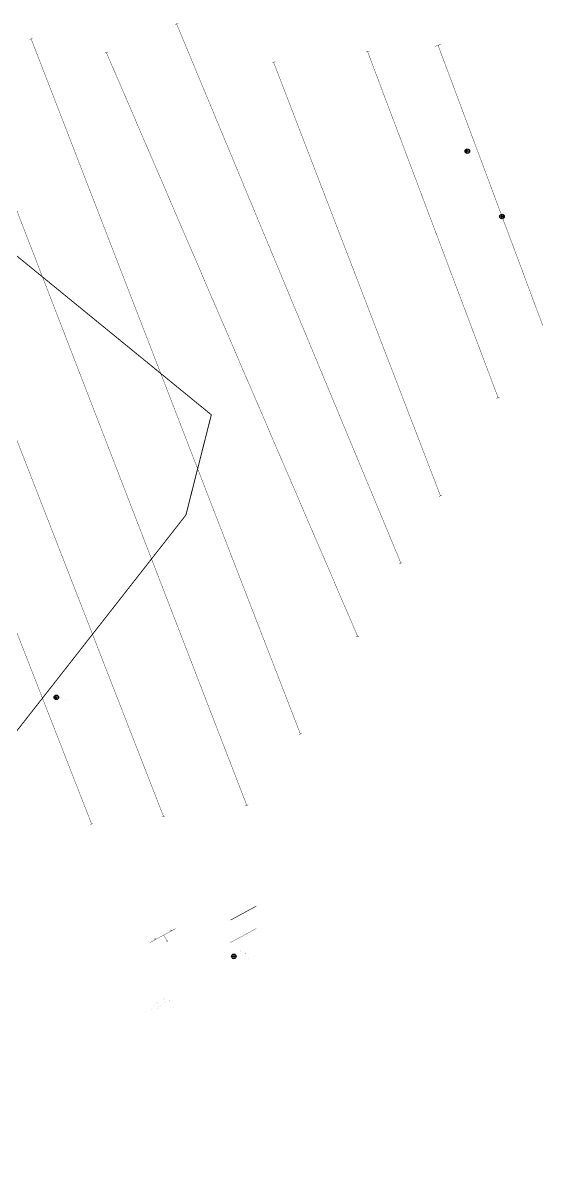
# Model space of a CAD drawing. Extents: x 534263 to 538773, y 4878169 to 4881982.
# Drawn here: x 537055 to 538773, y 4878170 to 4881980 of the extents above; entities that cross this region are included whole.
import ezdxf

# ---------------------------------------------------------------- set-up
doc = ezdxf.new("R2010")
doc.units = 0
doc.layers.get('0').update_dxf_attribs({"color": 6, "linetype": 'CONTINUOUS'})

# ---------------------------------------------------------------- blocks, each defined once
blk = doc.blocks.new('SUB_BLK_181')
at = {"color": 0}
blk.add_circle((0, 0), 0.494, dxfattribs=at)
at = {"color": 1}
blk.add_circle((0, 0), 0.2, dxfattribs=at)

msp = doc.modelspace()

# ---------------------------------------------------------------- linework, layer by layer
at = {"layer": 'TIC', "color": 4, "const_width": 0.1}
for points in [[(537479.557458, 4878721.352973), (537485.110852, 4878735.726464), (537495.727635, 4878744.383225), (537506.671088, 4878750.099955), (537517.941211, 4878755.980019), (537530.354681, 4878762.513424), (537531.171356, 4878764.146775)], [(537496.684149, 4878720.400896), (537499.821295, 4878727.399144), (537503.923716, 4878733.190797), (537507.845149, 4878736.086624), (537513.757462, 4878739.404759), (537522.98791, 4878744.713775), (537540.664519, 4878754.306201), (537558.280799, 4878763.114341)]]:
    msp.add_lwpolyline(points, dxfattribs=at)
at = {"layer": 'TREE_LAYER', "color": 10}
for points, const_width in [([(537794.320048, 4879397.672114), (536795.196825, 4881979.502559)], 1.2), ([(537794.330048, 4879397.687114), (536795.206825, 4881979.517559)], 1.2), ([(537557.863488, 4881976.089095), (537567.891174, 4881979.612336)], 1.2), ([(537562.58545, 4881977.313257), (538303.63651, 4880197.365221)], 1.2), ([(537076.879097, 4881926.130422), (537086.906783, 4881929.653663)], 1.2), ([(537081.955123, 4881927.638755), (537971.455158, 4879633.227307)], 1.2), ([(537519.264272, 4879360.69329), (536528.35918, 4881900.918895)], 1.2), ([(537325.610596, 4881881.248213), (537335.638282, 4881884.771454)], 1.2), ([(538160.973516, 4879955.083097), (537330.59314, 4881882.654904)], 1.2), ([(538189.251125, 4881884.42404), (538199.27881, 4881887.947281)], 1.2), ([(538625.036008, 4880743.192496), (538193.687148, 4881885.93369)], 1.2), ([(538416.799538, 4881903.428155), (538435.998922, 4881910.271954)], 1.2), ([(538426.606089, 4881906.923791), (538772.54857, 4880981.400028)], 1.2), ([(537878.342696, 4881848.918607), (537888.370381, 4881852.441848)], 1.2), ([(537883.140283, 4881850.495231), (538434.44255, 4880419.510883)], 1.2), ([(537281.602, 4879335.914), (536322.856, 4881787.554)], 1.2), ([(538531.373519, 4881557.546858), (538567.20097, 4881557.546858)], 0.01), ([(538535.891166, 4881555.47627), (538534.385284, 4881555.664505), (538533.004891, 4881555.225289), (538532.25195, 4881554.472348), (538531.87548, 4881553.468427), (538531.687244, 4881552.40176), (538531.87548, 4881550.519407), (538532.502931, 4881549.20176), (538533.506852, 4881548.511564), (538535.138225, 4881548.574309), (538536.330382, 4881549.013525), (538536.518617, 4881548.888034), (538535.012735, 4881546.00176), (538533.444107, 4881545.060583), (538531.436264, 4881544.370387), (538531.436264, 4881544.056662), (538533.193127, 4881544.244897), (538534.008813, 4881544.495878), (538535.138225, 4881544.872348), (538536.267636, 4881545.939015), (538536.393127, 4881546.064505), (538537.522538, 4881547.821368), (538538.024499, 4881549.45274), (538538.024499, 4881552.40176), (538537.397048, 4881553.844897), (538536.581362, 4881554.911564), (538535.891166, 4881555.47627), (538535.891166, 4881555.47627)], 0.01), ([(538534.322538, 4881554.848819), (538534.699009, 4881554.974309), (538535.389205, 4881554.911564), (538536.393127, 4881553.844897), (538536.895087, 4881551.899799), (538536.455872, 4881550.017446), (538535.765676, 4881549.389995), (538534.385284, 4881549.20176), (538533.381362, 4881550.080191), (538532.879401, 4881551.460583), (538533.004891, 4881553.531172), (538533.506852, 4881554.346858), (538533.569597, 4881554.409603), (538533.757833, 4881554.660583), (538534.322538, 4881554.848819), (538534.322538, 4881554.848819)], 0.01), ([(538537.459793, 4881575.037054), (538536.581362, 4881575.037054), (538534.322538, 4881573.782152), (538534.448029, 4881573.782152), (538536.079401, 4881574.221368), (538536.079401, 4881573.091956), (538536.079401, 4881565.374309), (538536.016656, 4881564.935093), (538534.949989, 4881564.495878), (538538.589205, 4881564.495878), (538537.648029, 4881564.872348), (538537.459793, 4881564.935093), (538537.459793, 4881565.311564), (538537.459793, 4881575.037054), (538537.459793, 4881575.037054)], 0.01), ([(538544.989205, 4881555.037054), (538544.361754, 4881555.037054), (538539.467636, 4881548.386074), (538539.467636, 4881547.382152), (538543.734303, 4881547.382152), (538543.859793, 4881544.621368), (538544.989205, 4881544.621368), (538544.92646, 4881547.444897), (538546.495087, 4881547.382152), (538546.495087, 4881548.386074), (538544.92646, 4881548.448819), (538544.989205, 4881555.037054), (538544.989205, 4881555.037054)], 0.01), ([(538543.483323, 4881553.029211), (538543.859793, 4881553.593917), (538543.671558, 4881548.448819), (538540.471558, 4881548.386074), (538540.346068, 4881548.511564), (538540.471558, 4881549.013525), (538543.483323, 4881553.029211), (538543.483323, 4881553.029211)], 0.01), ([(538546.557833, 4881575.037054), (538545.930382, 4881575.037054), (538541.036264, 4881568.386074), (538541.036264, 4881567.382152), (538545.302931, 4881567.382152), (538545.428421, 4881564.621368), (538546.557833, 4881564.621368), (538546.495087, 4881567.444897), (538548.063715, 4881567.382152), (538548.063715, 4881568.386074), (538546.495087, 4881568.448819), (538546.557833, 4881575.037054), (538546.557833, 4881575.037054)], 0.01), ([(538545.05195, 4881573.029211), (538545.428421, 4881573.593917), (538545.240186, 4881568.448819), (538542.040186, 4881568.386074), (538541.914695, 4881568.511564), (538542.040186, 4881569.013525), (538545.05195, 4881573.029211), (538545.05195, 4881573.029211)], 0.01), ([(538549.820578, 4881545.87627), (538549.318617, 4881546.064505), (538548.816656, 4881545.87627), (538548.440186, 4881545.499799), (538548.440186, 4881544.684113), (538548.942146, 4881544.370387), (538549.820578, 4881544.558623), (538549.946068, 4881544.997838), (538549.946068, 4881545.060583), (538549.946068, 4881545.562544), (538549.820578, 4881545.87627), (538549.820578, 4881545.87627)], 0.01), ([(538553.899009, 4881574.033132), (538553.397048, 4881574.033132), (538553.397048, 4881570.393917), (538553.020578, 4881569.891956), (538549.004891, 4881569.891956), (538548.879401, 4881569.57823), (538549.004891, 4881569.389995), (538553.020578, 4881569.389995), (538553.083323, 4881569.32725), (538553.397048, 4881568.888034), (538553.397048, 4881564.997838), (538553.522538, 4881564.872348), (538553.899009, 4881564.997838), (538553.899009, 4881569.013525), (538554.40097, 4881569.389995), (538557.914695, 4881569.389995), (538558.040186, 4881569.515485), (538557.914695, 4881569.891956), (538554.212735, 4881570.017446), (538553.899009, 4881570.393917), (538553.899009, 4881574.033132), (538553.899009, 4881574.033132)], 0.01), ([(538555.781362, 4881555.037054), (538553.773519, 4881555.037054), (538552.393127, 4881553.907642), (538552.267636, 4881553.217446), (538553.397048, 4881554.033132), (538554.902931, 4881554.221368), (538555.530382, 4881553.719407), (538555.906852, 4881552.903721), (538555.906852, 4881551.523328), (538555.342146, 4881551.021368), (538554.589205, 4881550.456662), (538553.773519, 4881549.891956), (538555.404891, 4881549.389995), (538556.283323, 4881548.511564), (538556.597048, 4881547.570387), (538556.597048, 4881546.503721), (538556.408813, 4881545.87627), (538555.342146, 4881545.123328), (538554.149989, 4881545.123328), (538552.957833, 4881545.499799), (538552.267636, 4881546.064505), (538552.393127, 4881545.248819), (538552.957833, 4881544.809603), (538554.463715, 4881544.370387), (538555.467636, 4881544.433132), (538556.597048, 4881544.997838), (538557.099009, 4881545.625289), (538557.47548, 4881546.189995), (538557.60097, 4881546.566466), (538557.789205, 4881547.570387), (538557.412735, 4881548.699799), (538556.848029, 4881549.57823), (538555.593127, 4881550.142936), (538556.910774, 4881551.899799), (538557.099009, 4881553.091956), (538556.910774, 4881553.970387), (538556.597048, 4881554.535093), (538555.781362, 4881555.037054), (538555.781362, 4881555.037054)], 0.01), ([(538562.181362, 4881575.037054), (538561.302931, 4881575.037054), (538559.044107, 4881573.782152), (538559.169597, 4881573.782152), (538560.80097, 4881574.221368), (538560.80097, 4881573.091956), (538560.80097, 4881565.374309), (538560.738225, 4881564.935093), (538559.671558, 4881564.495878), (538563.310774, 4881564.495878), (538562.369597, 4881564.872348), (538562.181362, 4881564.935093), (538562.181362, 4881565.311564), (538562.181362, 4881575.037054), (538562.181362, 4881575.037054)], 0.01), ([(538565.883323, 4881555.037054), (538562.369597, 4881555.037054), (538561.742146, 4881553.970387), (538560.361754, 4881551.209603), (538560.110774, 4881550.833132), (538562.369597, 4881550.895878), (538563.87548, 4881550.393917), (538564.565676, 4881549.515485), (538564.628421, 4881548.323328), (538564.37744, 4881547.068427), (538563.87548, 4881546.503721), (538563.436264, 4881546.189995), (538562.495087, 4881545.939015), (538561.553911, 4881546.12725), (538560.80097, 4881546.566466), (538559.859793, 4881547.005681), (538559.232342, 4881546.440976), (538560.738225, 4881545.123328), (538562.244107, 4881544.746858), (538563.059793, 4881544.558623), (538564.565676, 4881545.311564), (538565.381362, 4881546.315485), (538565.757833, 4881547.319407), (538565.883323, 4881549.07627), (538565.569597, 4881550.142936), (538564.942146, 4881551.084113), (538564.00097, 4881551.648819), (538562.620578, 4881551.774309), (538561.114695, 4881551.397838), (538561.428421, 4881551.899799), (538562.432342, 4881553.907642), (538565.757833, 4881553.907642), (538566.259793, 4881554.723328), (538565.883323, 4881555.037054), (538565.883323, 4881555.037054)], 0.01), ([(538652.309793, 4881359.177054), (538651.431362, 4881359.177054), (538649.172538, 4881357.922152), (538649.298029, 4881357.922152), (538650.929401, 4881358.361368), (538650.929401, 4881357.231956), (538650.929401, 4881349.514309), (538650.866656, 4881349.075093), (538649.799989, 4881348.635878), (538653.439205, 4881348.635878), (538652.498029, 4881349.012348), (538652.309793, 4881349.075093), (538652.309793, 4881349.451564), (538652.309793, 4881359.177054), (538652.309793, 4881359.177054)], 0.01), ([(538661.407833, 4881359.177054), (538660.780382, 4881359.177054), (538655.886264, 4881352.526074), (538655.886264, 4881351.522152), (538660.152931, 4881351.522152), (538660.278421, 4881348.761368), (538661.407833, 4881348.761368), (538661.345087, 4881351.584897), (538662.913715, 4881351.522152), (538662.913715, 4881352.526074), (538661.345087, 4881352.588819), (538661.407833, 4881359.177054), (538661.407833, 4881359.177054)], 0.01), ([(538659.90195, 4881357.169211), (538660.278421, 4881357.733917), (538660.090186, 4881352.588819), (538656.890186, 4881352.526074), (538656.764695, 4881352.651564), (538656.890186, 4881353.153525), (538659.90195, 4881357.169211), (538659.90195, 4881357.169211)], 0.01), ([(538668.749009, 4881358.173132), (538668.247048, 4881358.173132), (538668.247048, 4881354.533917), (538667.870578, 4881354.031956), (538663.854891, 4881354.031956), (538663.729401, 4881353.71823), (538663.854891, 4881353.529995), (538667.870578, 4881353.529995), (538667.933323, 4881353.46725), (538668.247048, 4881353.028034), (538668.247048, 4881349.137838), (538668.372538, 4881349.012348), (538668.749009, 4881349.137838), (538668.749009, 4881353.153525), (538669.25097, 4881353.529995), (538672.764695, 4881353.529995), (538672.890186, 4881353.655485), (538672.764695, 4881354.031956), (538669.062735, 4881354.157446), (538668.749009, 4881354.533917), (538668.749009, 4881358.173132), (538668.749009, 4881358.173132)], 0.01), ([(538677.219597, 4881359.177054), (538675.839205, 4881359.428034), (538674.521558, 4881358.988819), (538673.643127, 4881358.173132), (538673.141166, 4881357.231956), (538673.141166, 4881356.54176), (538675.023519, 4881358.235878), (538676.529401, 4881358.298623), (538677.345087, 4881357.733917), (538677.658813, 4881356.54176), (538677.658813, 4881354.973132), (538676.592146, 4881352.902544), (538672.639205, 4881348.824113), (538678.662735, 4881348.635878), (538679.164695, 4881349.137838), (538679.352931, 4881350.51823), (538678.223519, 4881349.639799), (538675.023519, 4881349.639799), (538674.647048, 4881349.639799), (538677.345087, 4881352.651564), (538678.662735, 4881354.973132), (538678.85097, 4881355.537838), (538679.039205, 4881356.102544), (538679.039205, 4881356.228034), (538678.913715, 4881356.729995), (538678.72548, 4881357.545681), (538678.662735, 4881357.796662), (538678.223519, 4881358.486858), (538678.160774, 4881358.549603), (538677.219597, 4881359.177054), (538677.219597, 4881359.177054)], 0.01), ([(538646.223519, 4881341.686858), (538682.05097, 4881341.686858)], 0.01), ([(538650.741166, 4881339.177054), (538649.862735, 4881339.177054), (538647.603911, 4881337.922152), (538647.729401, 4881337.922152), (538649.360774, 4881338.361368), (538649.360774, 4881337.231956), (538649.360774, 4881329.514309), (538649.298029, 4881329.075093), (538648.231362, 4881328.635878), (538651.870578, 4881328.635878), (538650.929401, 4881329.012348), (538650.741166, 4881329.075093), (538650.741166, 4881329.451564), (538650.741166, 4881339.177054), (538650.741166, 4881339.177054)], 0.01), ([(538658.709793, 4881339.177054), (538657.203911, 4881339.177054), (538655.949009, 4881338.549603), (538655.258813, 4881338.047642), (538654.819597, 4881337.043721), (538654.380382, 4881335.914309), (538654.317636, 4881334.408427), (538654.317636, 4881333.404505), (538654.819597, 4881330.643721), (538655.635284, 4881329.514309), (538656.82744, 4881328.510387), (538658.709793, 4881328.510387), (538658.709793, 4881328.510387), (538659.337244, 4881328.949603), (538660.02744, 4881329.765289), (538660.843127, 4881331.145681), (538661.031362, 4881332.337838), (538661.219597, 4881333.34176), (538661.219597, 4881333.843721), (538661.219597, 4881334.722152), (538660.905872, 4881336.479015), (538660.341166, 4881337.733917), (538659.713715, 4881338.549603), (538658.709793, 4881339.177054), (538658.709793, 4881339.177054)], 0.01), ([(538657.705872, 4881338.800583), (538657.831362, 4881338.800583), (538658.835284, 4881338.424113), (538659.337244, 4881337.545681), (538659.713715, 4881336.228034), (538659.713715, 4881331.459407), (538659.337244, 4881330.01627), (538657.831362, 4881328.886858), (538657.203911, 4881329.012348), (538656.32548, 4881329.702544), (538655.823519, 4881331.647642), (538655.823519, 4881335.726074), (538656.199989, 4881337.169211), (538656.70195, 4881338.173132), (538657.392146, 4881338.737838), (538657.705872, 4881338.800583), (538657.705872, 4881338.800583)], 0.01), ([(538668.811754, 4881339.177054), (538667.368617, 4881339.428034), (538665.298029, 4881338.173132), (538663.792146, 4881336.66725), (538662.97646, 4881335.224113), (538662.537244, 4881333.529995), (538662.788225, 4881331.145681), (538663.792146, 4881329.326074), (538665.109793, 4881328.510387), (538666.678421, 4881328.510387), (538667.431362, 4881328.824113), (538668.372538, 4881329.514309), (538668.874499, 4881330.51823), (538669.188225, 4881331.961368), (538669.188225, 4881332.526074), (538668.999989, 4881333.655485), (538668.498029, 4881334.282936), (538668.184303, 4881334.659407), (538667.745087, 4881335.035878), (538667.054891, 4881335.224113), (538665.92548, 4881335.349603), (538664.984303, 4881334.973132), (538664.294107, 4881334.533917), (538664.419597, 4881335.098623), (538665.298029, 4881337.043721), (538665.360774, 4881337.106466), (538666.678421, 4881338.235878), (538667.807833, 4881338.988819), (538667.807833, 4881338.988819), (538668.811754, 4881339.051564), (538668.811754, 4881339.177054), (538668.811754, 4881339.177054)], 0.01), ([(538665.109793, 4881334.471172), (538665.423519, 4881334.784897), (538666.678421, 4881334.784897), (538667.682342, 4881333.843721), (538668.184303, 4881332.588819), (538667.870578, 4881330.329995), (538666.678421, 4881329.200583), (538665.92548, 4881329.200583), (538664.733323, 4881329.953525), (538664.168617, 4881331.145681), (538664.168617, 4881333.279015), (538664.796068, 4881334.157446), (538665.109793, 4881334.471172), (538665.109793, 4881334.471172)], 0.01), ([(538672.639205, 4881330.01627), (538672.137244, 4881330.204505), (538671.635284, 4881330.01627), (538671.258813, 4881329.639799), (538671.258813, 4881328.824113), (538671.760774, 4881328.510387), (538672.639205, 4881328.698623), (538672.764695, 4881329.137838), (538672.764695, 4881329.200583), (538672.764695, 4881329.702544), (538672.639205, 4881330.01627), (538672.639205, 4881330.01627)], 0.01), ([(538678.599989, 4881339.177054), (538677.721558, 4881339.177054), (538675.462735, 4881337.922152), (538675.588225, 4881337.922152), (538677.219597, 4881338.361368), (538677.219597, 4881337.231956), (538677.219597, 4881329.514309), (538677.156852, 4881329.075093), (538676.090186, 4881328.635878), (538679.729401, 4881328.635878), (538678.788225, 4881329.012348), (538678.599989, 4881329.075093), (538678.599989, 4881329.451564), (538678.599989, 4881339.177054), (538678.599989, 4881339.177054)], 0.01), ([(538619.486436, 4880740.991007), (538629.514122, 4880744.514248)], 1.2), ([(538429.548402, 4880417.397757), (538439.576088, 4880420.920998)], 1.2), ([(538298.822502, 4880195.139752), (538308.850188, 4880198.662992)], 1.2), ([(538155.839455, 4879953.001857), (538165.867141, 4879956.525098)], 1.2), ([(537967.039063, 4879631.21925), (537977.066748, 4879634.742491)], 1.2), ([(537789.43852, 4879395.458982), (537799.466206, 4879398.982223)], 1.2), ([(537276.593747, 4879333.788386), (537286.621433, 4879337.311627)], 1.2), ([(537514.764078, 4879358.78774), (537524.791764, 4879362.310981)], 1.2)]:
    msp.add_lwpolyline(points, dxfattribs=dict(at, const_width=const_width))
at = {"layer": 'TREE_LAYER', "color": 215}
for points, const_width in [([(535884.66356, 4878176.428041), (537593.28, 4880355.86), (537677.28, 4880686.86), (536792.28, 4881408.86), (536006.28, 4881399.86), (534345.28, 4879516.86), (534264.28, 4878344.86), (534327.716879, 4878171.85033)], 3), ([(537740.61138, 4879018.304588), (537826.227469, 4879064.668572)], 2)]:
    msp.add_lwpolyline(points, dxfattribs=dict(at, const_width=const_width))
at = {"layer": 'TREE_LAYER', "color": 5, "const_width": 0.01}
for points in [[(537177.846656, 4879771.427054), (537173.203519, 4879771.427054), (537173.203519, 4879771.301564), (537174.20744, 4879771.301564), (537174.709401, 4879770.109407), (537174.709401, 4879762.454505), (537174.20744, 4879761.450583), (537174.019205, 4879761.262348), (537173.203519, 4879760.885878), (537178.913323, 4879761.011368), (537178.976068, 4879761.011368), (537179.979989, 4879761.011368), (537179.979989, 4879761.074113), (537181.046656, 4879761.074113), (537181.046656, 4879761.074113), (537181.548617, 4879761.074113), (537181.548617, 4879761.136858), (537181.925087, 4879763.772152), (537181.297636, 4879762.579995), (537180.419205, 4879761.576074), (537176.717244, 4879761.638819), (537176.215284, 4879761.952544), (537176.340774, 4879770.423132), (537177.219205, 4879771.301564), (537177.846656, 4879771.301564), (537177.846656, 4879771.427054), (537177.846656, 4879771.427054)], [(537173.203519, 4879753.936858), (537214.740774, 4879753.936858)], [(537186.568225, 4879771.427054), (537185.689793, 4879771.427054), (537183.43097, 4879770.172152), (537183.55646, 4879770.172152), (537185.187833, 4879770.611368), (537185.187833, 4879769.481956), (537185.187833, 4879761.764309), (537185.125087, 4879761.325093), (537184.058421, 4879760.885878), (537187.697636, 4879760.885878), (537186.75646, 4879761.262348), (537186.568225, 4879761.325093), (537186.568225, 4879761.701564), (537186.568225, 4879771.427054), (537186.568225, 4879771.427054)], [(537190.521166, 4879751.86627), (537189.015284, 4879752.054505), (537187.634891, 4879751.615289), (537186.88195, 4879750.862348), (537186.50548, 4879749.858427), (537186.317244, 4879748.79176), (537186.50548, 4879746.909407), (537187.132931, 4879745.59176), (537188.136852, 4879744.901564), (537189.768225, 4879744.964309), (537190.960382, 4879745.403525), (537191.148617, 4879745.278034), (537189.642735, 4879742.39176), (537188.074107, 4879741.450583), (537186.066264, 4879740.760387), (537186.066264, 4879740.446662), (537187.823127, 4879740.634897), (537188.638813, 4879740.885878), (537189.768225, 4879741.262348), (537190.897636, 4879742.329015), (537191.023127, 4879742.454505), (537192.152538, 4879744.211368), (537192.654499, 4879745.84274), (537192.654499, 4879748.79176), (537192.027048, 4879750.234897), (537191.211362, 4879751.301564), (537190.521166, 4879751.86627), (537190.521166, 4879751.86627)], [(537188.952538, 4879751.238819), (537189.329009, 4879751.364309), (537190.019205, 4879751.301564), (537191.023127, 4879750.234897), (537191.525087, 4879748.289799), (537191.085872, 4879746.407446), (537190.395676, 4879745.779995), (537189.015284, 4879745.59176), (537188.011362, 4879746.470191), (537187.509401, 4879747.850583), (537187.634891, 4879749.921172), (537188.136852, 4879750.736858), (537188.199597, 4879750.799603), (537188.387833, 4879751.050583), (537188.952538, 4879751.238819), (537188.952538, 4879751.238819)], [(537194.536852, 4879771.427054), (537193.03097, 4879771.427054), (537191.776068, 4879770.799603), (537191.085872, 4879770.297642), (537190.646656, 4879769.293721), (537190.20744, 4879768.164309), (537190.144695, 4879766.658427), (537190.144695, 4879765.654505), (537190.646656, 4879762.893721), (537191.462342, 4879761.764309), (537192.654499, 4879760.760387), (537194.536852, 4879760.760387), (537194.536852, 4879760.760387), (537195.164303, 4879761.199603), (537195.854499, 4879762.015289), (537196.670186, 4879763.395681), (537196.858421, 4879764.587838), (537197.046656, 4879765.59176), (537197.046656, 4879766.093721), (537197.046656, 4879766.972152), (537196.732931, 4879768.729015), (537196.168225, 4879769.983917), (537195.540774, 4879770.799603), (537194.536852, 4879771.427054), (537194.536852, 4879771.427054)], [(537193.532931, 4879771.050583), (537193.658421, 4879771.050583), (537194.662342, 4879770.674113), (537195.164303, 4879769.795681), (537195.540774, 4879768.478034), (537195.540774, 4879763.709407), (537195.164303, 4879762.26627), (537193.658421, 4879761.136858), (537193.03097, 4879761.262348), (537192.152538, 4879761.952544), (537191.650578, 4879763.897642), (537191.650578, 4879767.976074), (537192.027048, 4879769.419211), (537192.529009, 4879770.423132), (537193.219205, 4879770.987838), (537193.532931, 4879771.050583), (537193.532931, 4879771.050583)], [(537200.623127, 4879751.427054), (537199.179989, 4879751.678034), (537197.109401, 4879750.423132), (537195.603519, 4879748.91725), (537194.787833, 4879747.474113), (537194.348617, 4879745.779995), (537194.599597, 4879743.395681), (537195.603519, 4879741.576074), (537196.921166, 4879740.760387), (537198.489793, 4879740.760387), (537199.242735, 4879741.074113), (537200.183911, 4879741.764309), (537200.685872, 4879742.76823), (537200.999597, 4879744.211368), (537200.999597, 4879744.776074), (537200.811362, 4879745.905485), (537200.309401, 4879746.532936), (537199.995676, 4879746.909407), (537199.55646, 4879747.285878), (537198.866264, 4879747.474113), (537197.736852, 4879747.599603), (537196.795676, 4879747.223132), (537196.10548, 4879746.783917), (537196.23097, 4879747.348623), (537197.109401, 4879749.293721), (537197.172146, 4879749.356466), (537198.489793, 4879750.485878), (537199.619205, 4879751.238819), (537199.619205, 4879751.238819), (537200.623127, 4879751.301564), (537200.623127, 4879751.427054), (537200.623127, 4879751.427054)], [(537207.148617, 4879766.281956), (537198.113323, 4879766.281956), (537198.113323, 4879765.779995), (537198.489793, 4879765.403525), (537207.023127, 4879765.403525), (537207.148617, 4879765.59176), (537207.148617, 4879766.281956), (537207.148617, 4879766.281956)], [(537211.289793, 4879771.427054), (537210.411362, 4879771.427054), (537208.152538, 4879770.172152), (537208.278029, 4879770.172152), (537209.909401, 4879770.611368), (537209.909401, 4879769.481956), (537209.909401, 4879761.764309), (537209.846656, 4879761.325093), (537208.779989, 4879760.885878), (537212.419205, 4879760.885878), (537211.478029, 4879761.262348), (537211.289793, 4879761.325093), (537211.289793, 4879761.701564), (537211.289793, 4879771.427054), (537211.289793, 4879771.427054)], [(537196.921166, 4879746.721172), (537197.234891, 4879747.034897), (537198.489793, 4879747.034897), (537199.493715, 4879746.093721), (537199.995676, 4879744.838819), (537199.68195, 4879742.579995), (537198.489793, 4879741.450583), (537197.736852, 4879741.450583), (537196.544695, 4879742.203525), (537195.979989, 4879743.395681), (537195.979989, 4879745.529015), (537196.60744, 4879746.407446), (537196.921166, 4879746.721172), (537196.921166, 4879746.721172)], [(537774.025196, 4878916.819593), (537772.205589, 4878916.882338), (537770.887942, 4878915.878416), (537770.385981, 4878915.06273), (537770.385981, 4878913.368612), (537772.080098, 4878911.61175), (537770.887942, 4878910.356848), (537770.260491, 4878909.039201), (537770.260491, 4878907.847044), (537770.825196, 4878906.529397), (537771.891863, 4878905.776455), (537773.272255, 4878905.525475), (537774.527157, 4878905.901946), (537775.217353, 4878906.592142), (537775.719314, 4878907.470573), (537775.719314, 4878909.352926), (537775.091863, 4878910.482338), (537773.962451, 4878911.674495), (537775.531079, 4878913.494102), (537775.531079, 4878914.999985), (537775.091863, 4878915.815671), (537774.025196, 4878916.882338), (537774.025196, 4878916.819593)], [(537773.021275, 4878911.235279), (537773.962451, 4878910.858808), (537774.715393, 4878909.854887), (537775.029118, 4878908.035279), (537774.715393, 4878906.968612), (537773.585981, 4878906.152926), (537772.519314, 4878906.152926), (537771.829118, 4878906.654887), (537771.013432, 4878907.847044), (537770.887942, 4878909.415671), (537771.389902, 4878910.356848), (537771.954608, 4878910.858808), (537772.456569, 4878911.109789), (537773.021275, 4878911.235279)], [(537772.331079, 4878916.317632), (537772.393824, 4878916.380377), (537773.523236, 4878916.380377), (537774.401667, 4878915.690181), (537774.464412, 4878915.439201), (537774.778138, 4878914.749004), (537774.778138, 4878913.682338), (537773.460491, 4878912.050965), (537772.393824, 4878912.050965), (537771.076177, 4878913.431357), (537771.389902, 4878915.376455), (537772.331079, 4878916.317632), (537772.331079, 4878916.317632)], [(537786.511471, 4878911.360769), (537777.476177, 4878911.360769), (537777.476177, 4878910.858808), (537777.852647, 4878910.482338), (537786.385981, 4878910.482338), (537786.511471, 4878910.670573), (537786.511471, 4878911.360769), (537786.511471, 4878911.360769)], [(537790.840883, 4878916.505867), (537789.460491, 4878916.756848), (537788.142844, 4878916.317632), (537787.264412, 4878915.501946), (537786.762451, 4878914.560769), (537786.762451, 4878913.870573), (537788.644804, 4878915.564691), (537790.150687, 4878915.627436), (537790.966373, 4878915.06273), (537791.280098, 4878913.870573), (537791.280098, 4878912.301946), (537790.213432, 4878910.231357), (537786.260491, 4878906.152926), (537792.28402, 4878905.964691), (537792.785981, 4878906.466651), (537792.974216, 4878907.847044), (537791.844804, 4878906.968612), (537788.644804, 4878906.968612), (537788.268334, 4878906.968612), (537790.966373, 4878909.980377), (537792.28402, 4878912.301946), (537792.472255, 4878912.866651), (537792.660491, 4878913.431357), (537792.660491, 4878913.556848), (537792.535, 4878914.058808), (537792.346765, 4878914.874495), (537792.28402, 4878915.125475), (537791.844804, 4878915.815671), (537791.782059, 4878915.878416), (537790.840883, 4878916.505867), (537790.840883, 4878916.505867)], [(537759.844804, 4878899.015671), (537803.640883, 4878899.015671)], [(537764.362451, 4878896.505867), (537763.48402, 4878896.505867), (537761.225196, 4878895.250965), (537761.350687, 4878895.250965), (537762.982059, 4878895.690181), (537762.982059, 4878894.560769), (537762.982059, 4878886.843122), (537762.919314, 4878886.403906), (537761.852647, 4878885.964691), (537765.491863, 4878885.964691), (537764.550687, 4878886.341161), (537764.362451, 4878886.403906), (537764.362451, 4878886.780377), (537764.362451, 4878896.505867), (537764.362451, 4878896.505867)], [(537773.460491, 4878896.505867), (537772.83304, 4878896.505867), (537767.938922, 4878889.854887), (537767.938922, 4878888.850965), (537772.205589, 4878888.850965), (537772.331079, 4878886.090181), (537773.460491, 4878886.090181), (537773.397745, 4878888.91371), (537774.966373, 4878888.850965), (537774.966373, 4878889.854887), (537773.397745, 4878889.917632), (537773.460491, 4878896.505867), (537773.460491, 4878896.505867)], [(537771.954608, 4878894.498024), (537772.331079, 4878895.06273), (537772.142844, 4878889.917632), (537768.942844, 4878889.854887), (537768.817353, 4878889.980377), (537768.942844, 4878890.482338), (537771.954608, 4878894.498024), (537771.954608, 4878894.498024)], [(537782.43304, 4878896.505867), (537778.919314, 4878896.505867), (537778.291863, 4878895.439201), (537776.911471, 4878892.678416), (537776.660491, 4878892.301946), (537778.919314, 4878892.364691), (537780.425196, 4878891.86273), (537781.115393, 4878890.984299), (537781.178138, 4878889.792142), (537780.927157, 4878888.53724), (537780.425196, 4878887.972534), (537779.985981, 4878887.658808), (537779.044804, 4878887.407828), (537778.103628, 4878887.596063), (537777.350687, 4878888.035279), (537776.40951, 4878888.474495), (537775.782059, 4878887.909789), (537777.287942, 4878886.592142), (537778.793824, 4878886.215671), (537779.60951, 4878886.027436), (537781.115393, 4878886.780377), (537781.931079, 4878887.784299), (537782.307549, 4878888.78822), (537782.43304, 4878890.545083), (537782.119314, 4878891.61175), (537781.491863, 4878892.552926), (537780.550687, 4878893.117632), (537779.170294, 4878893.243122), (537777.664412, 4878892.866651), (537777.978138, 4878893.368612), (537778.982059, 4878895.376455), (537782.307549, 4878895.376455), (537782.80951, 4878896.192142), (537782.43304, 4878896.505867), (537782.43304, 4878896.505867)], [(537786.260491, 4878887.345083), (537785.75853, 4878887.533318), (537785.256569, 4878887.345083), (537784.880098, 4878886.968612), (537784.880098, 4878886.152926), (537785.382059, 4878885.839201), (537786.260491, 4878886.027436), (537786.385981, 4878886.466651), (537786.385981, 4878886.529397), (537786.385981, 4878887.031357), (537786.260491, 4878887.345083), (537786.260491, 4878887.345083)], [(537794.354608, 4878896.505867), (537790.840883, 4878896.505867), (537790.213432, 4878895.439201), (537788.83304, 4878892.678416), (537788.582059, 4878892.301946), (537790.840883, 4878892.364691), (537792.346765, 4878891.86273), (537793.036961, 4878890.984299), (537793.099706, 4878889.792142), (537792.848726, 4878888.53724), (537792.346765, 4878887.972534), (537791.907549, 4878887.658808), (537790.966373, 4878887.407828), (537790.025196, 4878887.596063), (537789.272255, 4878888.035279), (537788.331079, 4878888.474495), (537787.703628, 4878887.909789), (537789.20951, 4878886.592142), (537790.715393, 4878886.215671), (537791.531079, 4878886.027436), (537793.036961, 4878886.780377), (537793.852647, 4878887.784299), (537794.229118, 4878888.78822), (537794.354608, 4878890.545083), (537794.040883, 4878891.61175), (537793.413432, 4878892.552926), (537792.472255, 4878893.117632), (537791.091863, 4878893.243122), (537789.585981, 4878892.866651), (537789.899706, 4878893.368612), (537790.903628, 4878895.376455), (537794.229118, 4878895.376455), (537794.731079, 4878896.192142), (537794.354608, 4878896.505867), (537794.354608, 4878896.505867)], [(537800.189902, 4878896.505867), (537798.182059, 4878896.505867), (537796.801667, 4878895.376455), (537796.676177, 4878894.686259), (537797.805589, 4878895.501946), (537799.311471, 4878895.690181), (537799.938922, 4878895.18822), (537800.315393, 4878894.372534), (537800.315393, 4878892.992142), (537799.750687, 4878892.490181), (537798.997745, 4878891.925475), (537798.182059, 4878891.360769), (537799.813432, 4878890.858808), (537800.691863, 4878889.980377), (537801.005589, 4878889.039201), (537801.005589, 4878887.972534), (537800.817353, 4878887.345083), (537799.750687, 4878886.592142), (537798.55853, 4878886.592142), (537797.366373, 4878886.968612), (537796.676177, 4878887.533318), (537796.801667, 4878886.717632), (537797.366373, 4878886.278416), (537798.872255, 4878885.839201), (537799.876177, 4878885.901946), (537801.005589, 4878886.466651), (537801.507549, 4878887.094102), (537801.88402, 4878887.658808), (537802.00951, 4878888.035279), (537802.197745, 4878889.039201), (537801.821275, 4878890.168612), (537801.256569, 4878891.047044), (537800.001667, 4878891.61175), (537801.319314, 4878893.368612), (537801.507549, 4878894.560769), (537801.319314, 4878895.439201), (537801.005589, 4878896.003906), (537800.189902, 4878896.505867), (537800.189902, 4878896.505867)]]:
    msp.add_lwpolyline(points, dxfattribs=at)
at = {"layer": 'TREE_LAYER', "color": 1, "const_width": 1}
for points in [[(537474.272934, 4878944.201591), (537559.889022, 4878990.565575)], [(537542.981646, 4878981.42322), (537540.328921, 4878985.440203)], [(537545.785955, 4878982.863271), (537543.436399, 4878986.577085)], [(537490.833991, 4878953.161219), (537487.915967, 4878958.075785)], [(537493.780942, 4878954.791402), (537491.538257, 4878959.363029)], [(537519.816316, 4878968.956402), (537532.94594, 4878947.210463)], [(537528.641688, 4878949.620019), (537532.978897, 4878947.192381), (537533.129034, 4878951.585137)]]:
    msp.add_lwpolyline(points, dxfattribs=at)
at = {"layer": 'TREE_LAYER', "color": 6, "const_width": 1}
msp.add_lwpolyline([(537740.372899, 4878944.201591), (537825.988987, 4878990.565575)], dxfattribs=at)

# ---------------------------------------------------------------- block references
at = {"layer": 'TREE_LAYER', "color": 10, "xscale": 15, "yscale": 15}
for p in [(538523.11, 4881557.29), (538637.96, 4881341.43)]:
    msp.add_blockref('SUB_BLK_181', p, dxfattribs=at)
at = {"layer": 'TREE_LAYER', "color": 5, "xscale": 15, "yscale": 15}
for p in [(537164.94, 4879753.68), (537751.581285, 4878898.758813)]:
    msp.add_blockref('SUB_BLK_181', p, dxfattribs=at)

doc.saveas('drawing.dxf')
